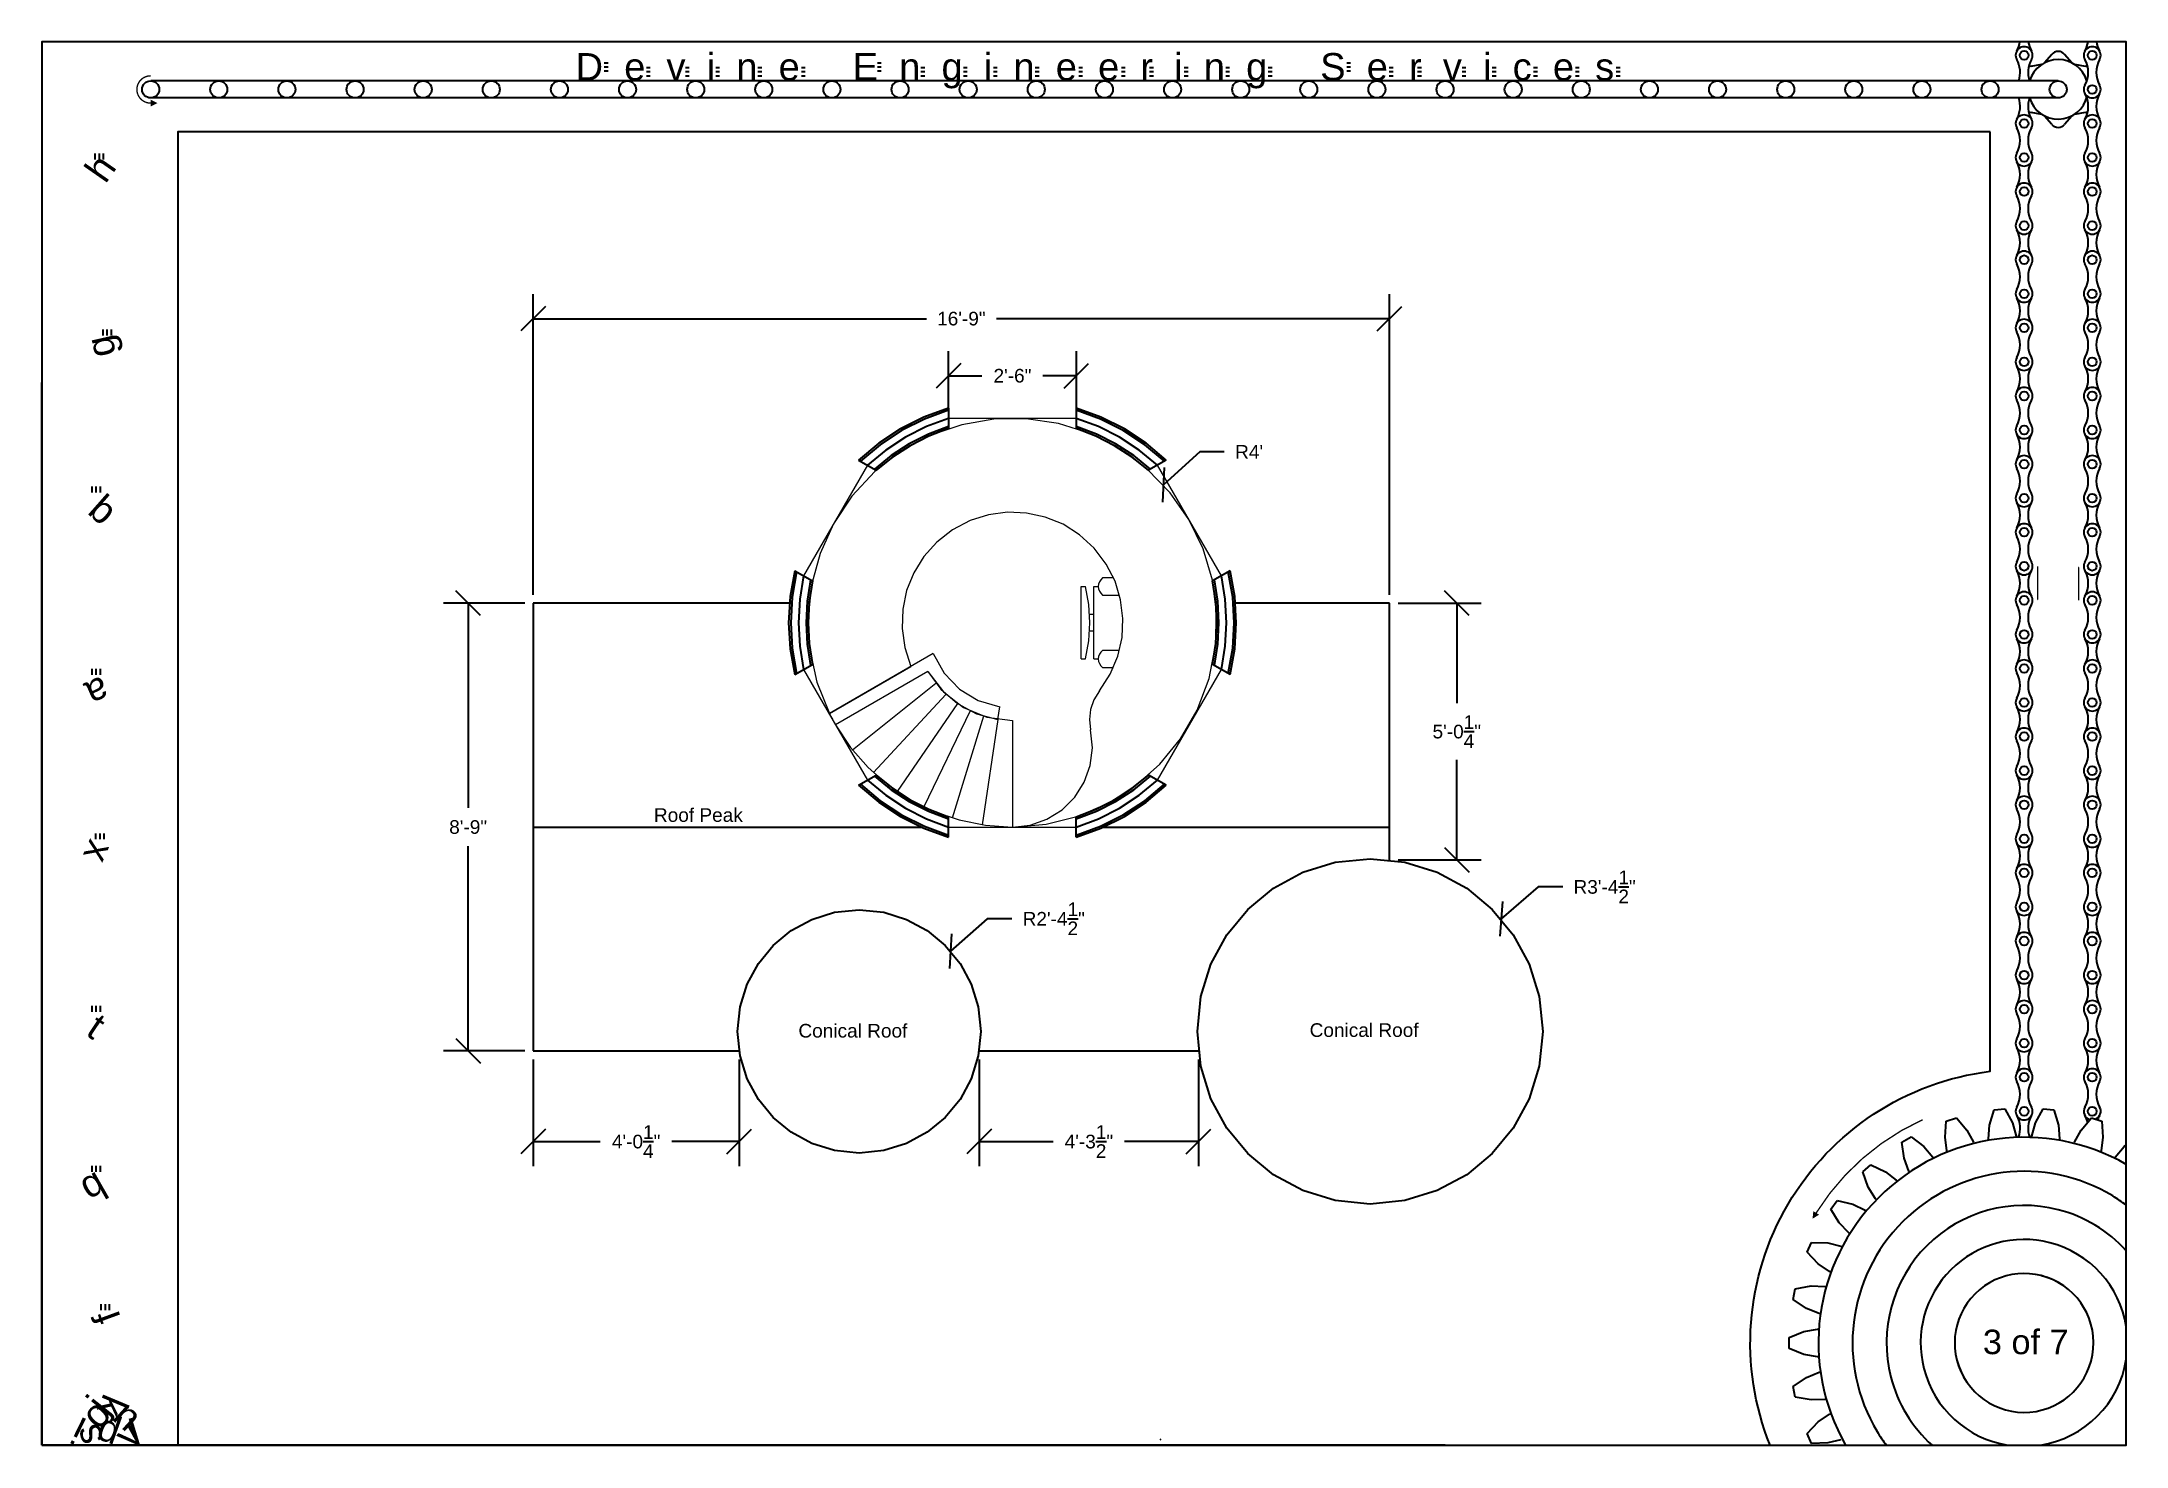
# Paper-space layout '3rd Floor' of a CAD drawing. Header units: inches. Extents: x 0.1 to 15.4, y 0.1 to 10.4.
# The model-space entities are those that its viewports show. They can reach past a viewport. Long polylines and large blocks are cut down to what shows.
import ezdxf

# ---------------------------------------------------------------- set-up
doc = ezdxf.new("R2010")
doc.units = ezdxf.units.IN
doc.header["$MEASUREMENT"] = 0
doc.linetypes.add('DASHDOT', pattern=[1, 0.5, -0.25, 0, -0.25])
for name, color, linetype in [('Dimensions', 7, 'Continuous'), ('Exterior Wall Center', 7, 'DASHDOT'), ('Exterior Walls', 170, 'Continuous'), ('LAYER_1', 7, 'Continuous'), ('Roof', 32, 'Continuous')]:
    doc.layers.add(name, color=color, linetype=linetype)
for name, color, linetype, lineweight in [('Furniture', 112, 'Continuous', 9), ('Railing', 190, 'Continuous', 9), ('Stair', 224, 'Continuous', 9), ('Windows', 12, 'Continuous', 9)]:
    doc.layers.add(name, color=color, linetype=linetype, lineweight=lineweight)
doc.styles.get("Standard").update_dxf_attribs({"font": 'arial.ttf'})
doc.dimstyles.get("Standard").update_dxf_attribs({"dimtxt": 0.1, "dimasz": 0.18, "dimexe": 0.18, "dimexo": 0.0625, "dimgap": 0.09, "dimtad": 0, "dimtih": 1, "dimtoh": 1, "dimzin": 0, "dimdsep": 46, "dimlunit": 4, "dimtxsty": 'Standard', "dimblk": 'OBLIQUE', "dimcen": 0.09, "dimadec": 0, "dimazin": 0, "dimtfac": 1, "dimtofl": 0, "dimtmove": 0, "dimatfit": 3, "dimldrblk": 'OBLIQUE', "dimfxl": 1, "dimtolj": 1, "dimtzin": 0, "dimarcsym": 0})

# ---------------------------------------------------------------- blocks, each defined once
blk = doc.blocks.new('_Oblique')
at = {"color": 0, "linetype": 'ByBlock', "lineweight": -2}
blk.add_line((-0.5, -0.5), (0.5, 0.5), dxfattribs=at)
blk = doc.blocks.new('*D58')
at = {"layer": 'Defpoints', "color": 0, "transparency": 16777216}
for p in [(9.992, 8.367), (3.707, 6.279), (9.992, 6.279)]:
    blk.add_point(p, dxfattribs=at)
at = {"layer": 'Dimensions', "color": 0, "lineweight": -2, "transparency": 16777216}
for p, q in [((3.707, 6.341), (3.707, 8.547)), ((9.992, 6.341), (9.992, 8.547)), ((3.707, 8.367), (6.593, 8.367)), ((9.992, 8.367), (7.107, 8.367))]:
    blk.add_line(p, q, dxfattribs=at)
at = {"layer": 'Dimensions', "color": 0, "lineweight": -2, "transparency": 16777216, "xscale": 0.18, "yscale": 0.18, "zscale": 0.18, "rotation": 180}
blk.add_blockref('_Oblique', (3.707, 8.367), dxfattribs=at)
at = {"layer": 'Dimensions', "color": 0, "lineweight": -2, "transparency": 16777216, "xscale": 0.18, "yscale": 0.18, "zscale": 0.18}
blk.add_blockref('_Oblique', (9.992, 8.367), dxfattribs=at)
at = {"layer": 'Dimensions', "color": 0, "transparency": 16777216, "insert": (6.85, 8.367), "char_height": 0.1, "attachment_point": 5}
blk.add_mtext('\\A1;16\'-9"', dxfattribs=at)
blk = doc.blocks.new('*D59')
at = {"layer": 'Defpoints', "color": 0, "transparency": 16777216}
for p in [(8.333, 7.147), (7.225, 6.136)]:
    blk.add_point(p, dxfattribs=at)
at = {"layer": 'Dimensions', "color": 0, "lineweight": -2, "transparency": 16777216}
for p, q in [((8.599, 7.39), (8.333, 7.147)), ((8.779, 7.39), (8.599, 7.39))]:
    blk.add_line(p, q, dxfattribs=at)
at = {"layer": 'Dimensions', "color": 0, "lineweight": -2, "transparency": 16777216, "xscale": 0.18, "yscale": 0.18, "zscale": 0.18, "rotation": 222.3930157897833}
blk.add_blockref('_Oblique', (8.333, 7.147), dxfattribs=at)
at = {"layer": 'Dimensions', "color": 0, "transparency": 16777216, "insert": (8.962, 7.39), "char_height": 0.1, "attachment_point": 5}
blk.add_mtext("\\A1;R4'", dxfattribs=at)
blk = doc.blocks.new('*D60')
at = {"layer": 'Defpoints', "color": 0, "transparency": 16777216}
for p in [(7.694, 7.948), (6.756, 7.636), (7.694, 7.636)]:
    blk.add_point(p, dxfattribs=at)
at = {"layer": 'Dimensions', "color": 0, "lineweight": -2, "transparency": 16777216}
for p, q in [((6.756, 7.698), (6.756, 8.128)), ((7.694, 7.698), (7.694, 8.128)), ((6.756, 7.948), (7.001, 7.948)), ((7.694, 7.948), (7.449, 7.948))]:
    blk.add_line(p, q, dxfattribs=at)
at = {"layer": 'Dimensions', "color": 0, "lineweight": -2, "transparency": 16777216, "xscale": 0.18, "yscale": 0.18, "zscale": 0.18, "rotation": 180}
blk.add_blockref('_Oblique', (6.756, 7.948), dxfattribs=at)
at = {"layer": 'Dimensions', "color": 0, "lineweight": -2, "transparency": 16777216, "xscale": 0.18, "yscale": 0.18, "zscale": 0.18}
blk.add_blockref('_Oblique', (7.694, 7.948), dxfattribs=at)
at = {"layer": 'Dimensions', "color": 0, "transparency": 16777216, "insert": (7.225, 7.948), "char_height": 0.1, "attachment_point": 5}
blk.add_mtext('\\A1;2\'-6"', dxfattribs=at)
blk = doc.blocks.new('*D61')
at = {"layer": 'Defpoints', "color": 0, "transparency": 16777216}
for p in [(9.992, 6.279), (9.992, 4.396), (10.486, 4.396)]:
    blk.add_point(p, dxfattribs=at)
at = {"layer": 'Dimensions', "color": 0, "lineweight": -2, "transparency": 16777216}
for p, q in [((10.055, 6.279), (10.666, 6.279)), ((10.486, 6.279), (10.486, 5.545)), ((10.486, 4.396), (10.486, 5.129)), ((10.055, 4.396), (10.666, 4.396))]:
    blk.add_line(p, q, dxfattribs=at)
at = {"layer": 'Dimensions', "color": 0, "lineweight": -2, "transparency": 16777216, "xscale": 0.18, "yscale": 0.18, "zscale": 0.18}
for p, rotation in [((10.486, 6.279), 90), ((10.486, 4.396), 270)]:
    blk.add_blockref('_Oblique', p, dxfattribs=dict(at, rotation=rotation))
at = {"layer": 'Dimensions', "color": 0, "transparency": 16777216, "insert": (10.486, 5.337), "char_height": 0.1, "attachment_point": 5}
blk.add_mtext('\\A1;5\'-0{\\H1.000000x;\\S1/4;}"', dxfattribs=at)
blk = doc.blocks.new('*D62')
at = {"layer": 'Defpoints', "color": 0, "transparency": 16777216}
for p in [(6.981, 2.994), (8.59, 2.994), (6.981, 2.328)]:
    blk.add_point(p, dxfattribs=at)
at = {"layer": 'Dimensions', "color": 0, "lineweight": -2, "transparency": 16777216}
for p, q in [((6.981, 2.931), (6.981, 2.148)), ((8.59, 2.931), (8.59, 2.148)), ((6.981, 2.328), (7.524, 2.328)), ((8.59, 2.328), (8.047, 2.328))]:
    blk.add_line(p, q, dxfattribs=at)
at = {"layer": 'Dimensions', "color": 0, "lineweight": -2, "transparency": 16777216, "xscale": 0.18, "yscale": 0.18, "zscale": 0.18, "rotation": 180}
blk.add_blockref('_Oblique', (6.981, 2.328), dxfattribs=at)
at = {"layer": 'Dimensions', "color": 0, "lineweight": -2, "transparency": 16777216, "xscale": 0.18, "yscale": 0.18, "zscale": 0.18}
blk.add_blockref('_Oblique', (8.59, 2.328), dxfattribs=at)
at = {"layer": 'Dimensions', "color": 0, "transparency": 16777216, "insert": (7.786, 2.328), "char_height": 0.1, "attachment_point": 5}
blk.add_mtext('\\A1;4\'-3{\\H1.000000x;\\S1/2;}"', dxfattribs=at)
blk = doc.blocks.new('*D63')
at = {"layer": 'Defpoints', "color": 0, "transparency": 16777216}
for p in [(3.707, 2.994), (5.219, 2.994), (5.219, 2.328)]:
    blk.add_point(p, dxfattribs=at)
at = {"layer": 'Dimensions', "color": 0, "lineweight": -2, "transparency": 16777216}
for p, q in [((3.707, 2.931), (3.707, 2.148)), ((5.219, 2.931), (5.219, 2.148)), ((3.707, 2.328), (4.2, 2.328)), ((5.219, 2.328), (4.726, 2.328))]:
    blk.add_line(p, q, dxfattribs=at)
at = {"layer": 'Dimensions', "color": 0, "lineweight": -2, "transparency": 16777216, "xscale": 0.18, "yscale": 0.18, "zscale": 0.18, "rotation": 180}
blk.add_blockref('_Oblique', (3.707, 2.328), dxfattribs=at)
at = {"layer": 'Dimensions', "color": 0, "lineweight": -2, "transparency": 16777216, "xscale": 0.18, "yscale": 0.18, "zscale": 0.18}
blk.add_blockref('_Oblique', (5.219, 2.328), dxfattribs=at)
at = {"layer": 'Dimensions', "color": 0, "transparency": 16777216, "insert": (4.463, 2.328), "char_height": 0.1, "attachment_point": 5}
blk.add_mtext('\\A1;4\'-0{\\H1.000000x;\\S1/4;}"', dxfattribs=at)
blk = doc.blocks.new('*D64')
at = {"layer": 'Defpoints', "color": 0, "transparency": 16777216}
for p in [(3.23, 6.279), (3.707, 6.279), (3.707, 2.994)]:
    blk.add_point(p, dxfattribs=at)
at = {"layer": 'Dimensions', "color": 0, "lineweight": -2, "transparency": 16777216}
for p, q in [((3.645, 6.279), (3.05, 6.279)), ((3.23, 6.279), (3.23, 4.777)), ((3.23, 2.994), (3.23, 4.495)), ((3.645, 2.994), (3.05, 2.994))]:
    blk.add_line(p, q, dxfattribs=at)
at = {"layer": 'Dimensions', "color": 0, "lineweight": -2, "transparency": 16777216, "xscale": 0.18, "yscale": 0.18, "zscale": 0.18}
for p, rotation in [((3.23, 6.279), 90), ((3.23, 2.994), 270)]:
    blk.add_blockref('_Oblique', p, dxfattribs=dict(at, rotation=rotation))
at = {"layer": 'Dimensions', "color": 0, "transparency": 16777216, "insert": (3.23, 4.636), "char_height": 0.1, "attachment_point": 5}
blk.add_mtext('\\A1;8\'-9"', dxfattribs=at)
blk = doc.blocks.new('*D65')
at = {"layer": 'Defpoints', "color": 0, "transparency": 16777216}
for p in [(6.77, 3.725), (6.1, 3.136)]:
    blk.add_point(p, dxfattribs=at)
at = {"layer": 'Dimensions', "color": 0, "lineweight": -2, "transparency": 16777216}
for p, q in [((7.04, 3.963), (6.77, 3.725)), ((7.22, 3.963), (7.04, 3.963))]:
    blk.add_line(p, q, dxfattribs=at)
at = {"layer": 'Dimensions', "color": 0, "lineweight": -2, "transparency": 16777216, "xscale": 0.18, "yscale": 0.18, "zscale": 0.18, "rotation": 221.3251998844276}
blk.add_blockref('_Oblique', (6.77, 3.725), dxfattribs=at)
at = {"layer": 'Dimensions', "color": 0, "transparency": 16777216, "insert": (7.528, 3.963), "char_height": 0.1, "attachment_point": 5}
blk.add_mtext('\\A1;R2\'-4{\\H1.000000x;\\S1/2;}"', dxfattribs=at)
blk = doc.blocks.new('*D66')
at = {"layer": 'Defpoints', "color": 0, "transparency": 16777216}
for p in [(10.811, 3.962), (9.85, 3.136)]:
    blk.add_point(p, dxfattribs=at)
at = {"layer": 'Dimensions', "color": 0, "lineweight": -2, "transparency": 16777216}
for p, q in [((11.084, 4.197), (10.811, 3.962)), ((11.264, 4.197), (11.084, 4.197))]:
    blk.add_line(p, q, dxfattribs=at)
at = {"layer": 'Dimensions', "color": 0, "lineweight": -2, "transparency": 16777216, "xscale": 0.18, "yscale": 0.18, "zscale": 0.18, "rotation": 220.6903325967571}
blk.add_blockref('_Oblique', (10.811, 3.962), dxfattribs=at)
at = {"layer": 'Dimensions', "color": 0, "transparency": 16777216, "insert": (11.571, 4.197), "char_height": 0.1, "attachment_point": 5}
blk.add_mtext('\\A1;R3\'-4{\\H1.000000x;\\S1/2;}"', dxfattribs=at)

msp = doc.modelspace()

# ---------------------------------------------------------------- linework, layer by layer
at = {"layer": 'Exterior Wall Center'}
for start, end in [(107.3573, 132.6427), (47.3573, 72.6427), (167.3573, 192.6427), (347.3573, 12.6427), (227.3573, 252.6427), (287.3573, 312.6427)]:
    msp.add_arc((264, 936), 50.28, start, end, dxfattribs=at)
at = {"layer": 'Exterior Walls'}
for p, q in [((249, 986.37), (249, 981.6)), ((279, 986.37), (279, 981.6)), ((227.87, 974.18), (232.01, 971.79)), ((300.13, 974.18), (295.99, 971.79)), ((212.87, 948.2), (217.01, 945.81)), ((315.13, 948.2), (310.99, 945.81)), ((212.87, 923.8), (217.01, 926.19)), ((315.13, 923.8), (310.99, 926.19)), ((227.87, 897.82), (232.01, 900.21)), ((300.13, 897.82), (295.99, 900.21)), ((249, 885.63), (249, 890.4)), ((279, 885.63), (279, 890.4))]:
    msp.add_line(p, q, dxfattribs=at)
for radius, start, end in [(52.56, 106.5821, 133.4179), (52.08, 106.7394, 133.2606), (52.56, 46.5821, 73.4179), (52.08, 46.7394, 73.2606), (48.48, 108.0234, 131.9766), (48, 108.21, 131.79), (48.48, 48.0234, 71.9766), (48, 48.21, 71.79), (52.56, 166.5821, 193.4179), (52.08, 166.7394, 193.2606), (48.48, 168.0234, 191.9766), (48, 168.21, 191.79), (48, 348.21, 11.79), (48.48, 348.0234, 11.9766), (52.08, 346.7394, 13.2606), (52.56, 346.5821, 13.4179), (52.56, 226.5821, 253.4179), (52.08, 226.7394, 253.2606), (48.48, 228.0234, 251.9766), (48, 228.21, 251.79), (48, 288.21, 311.79), (48.48, 288.0234, 311.9766), (52.08, 286.7394, 313.2606), (52.56, 286.5821, 313.4179)]:
    msp.add_arc((264, 936), radius, start, end, dxfattribs=at)
at = {"layer": 'Furniture', "linetype": 'Continuous'}
for p, q in [((287.75, 946.5), (285.15, 946.5)), ((280.15, 944.5), (281.15, 944.5)), ((280.15, 927.5), (280.15, 944.5)), ((283.15, 944.5), (284.15, 944.5)), ((283.15, 927.5), (283.15, 944.5)), ((285.15, 942.5), (289.14, 942.5)), ((282.11, 938), (283.15, 938)), ((283.15, 934), (282.09, 934)), ((280.15, 927.5), (281.15, 927.5)), ((283.15, 927.5), (284.15, 927.5)), ((289.14, 929.5), (285.15, 929.5)), ((285.15, 925.5), (287.75, 925.5))]:
    msp.add_line(p, q, dxfattribs=at)
at = {"layer": 'Furniture'}
msp.add_line((221.01, 914.64), (240.16, 925.7), dxfattribs=at)
for centre, radius, start, end in [((264, 936), 48, 270, 206.4167), ((264, 936), 25.97, 321.88, 203.3659), ((293.1, 913.17), 11.02, 141.88, 192.3964), ((264, 906.77), 18.77, 270, 12.3964)]:
    msp.add_arc(centre, radius, start, end, dxfattribs=at)
at = {"layer": 'Furniture', "linetype": 'Continuous'}
for centre, radius, start, end in [((286.65, 944.5), 2.5, 126.8699, 233.1301), ((245.53, 936), 36.63, 346.5803, 13.4197), ((286.65, 927.5), 2.5, 126.8699, 233.1301)]:
    msp.add_arc(centre, radius, start, end, dxfattribs=at)
at = {"layer": 'Railing'}
for p, q in [((245.4, 928.73), (221.01, 914.64)), ((244.11, 924.52), (222.43, 912)), ((260.58, 913.29), (261.02, 916.26))]:
    msp.add_line(p, q, dxfattribs=at)
for radius, start, end in [(19.97, 201.359, 261.4286), (22.97, 210, 261.4286), (48, 206.4167, 210)]:
    msp.add_arc((264, 936), radius, start, end, dxfattribs=at)
at = {"layer": 'Roof'}
for p, q in [((180, 940.56), (151.44, 940.56)), ((151.44, 940.56), (151.44, 835.44)), ((211.64, 940.56), (180, 940.56)), ((352.56, 940.56), (316.36, 940.56)), ((352.56, 880.3), (352.56, 940.56)), ((151.44, 888), (242.59, 888)), ((285.41, 888), (352.56, 888)), ((151.44, 835.44), (199.81, 835.44)), ((256.19, 835.44), (307.7, 835.44))]:
    msp.add_line(p, q, dxfattribs=at)
for centre, radius in [((348, 840), 40.56), ((228, 840), 28.56)]:
    msp.add_circle(centre, radius, dxfattribs=at)
at = {"layer": 'Stair'}
for p, q in [((244.11, 924.52), (222.43, 912)), ((246.04, 921.68), (226.47, 906.07)), ((248.38, 919.16), (231.35, 900.81)), ((251.06, 917.02), (236.96, 896.34)), ((254.03, 915.31), (243.17, 892.75)), ((257.23, 914.05), (249.85, 890.13)), ((260.58, 913.29), (256.85, 888.54)), ((264, 913.03), (264, 888))]:
    msp.add_line(p, q, dxfattribs=at)
for radius in [22.97, 48]:
    msp.add_arc((264, 936), radius, 210, 270, dxfattribs=at)
at = {"layer": 'Windows'}
for p, q in [((279, 983.99), (249, 983.99)), ((229.94, 972.99), (214.94, 947)), ((313.06, 947), (298.06, 972.99)), ((214.94, 925), (229.94, 899.01)), ((298.06, 899.01), (313.06, 925)), ((249, 888.01), (279, 888.01))]:
    msp.add_line(p, q, dxfattribs=at)

psp = doc.layouts.new('3rd Floor')

# ---------------------------------------------------------------- linework, layer by layer
for p, q in [((14.85267, 10.30713), (14.79923, 10.24541)), ((15.00062, 10.24541), (14.94717, 10.30713)), ((14.89992, 10.11245), (0.89992, 10.11245)), ((4.22944, 10.24508), (4.25797, 10.24508)), ((4.22944, 10.21508), (4.25797, 10.21508)), ((4.22944, 10.18508), (4.25797, 10.18508)), ((4.5378, 10.21039), (4.56634, 10.21039)), ((4.5378, 10.18039), (4.56634, 10.18039)), ((4.5378, 10.15039), (4.56634, 10.15039)), ((4.82475, 10.21039), (4.85329, 10.21039)), ((4.82475, 10.18039), (4.85329, 10.18039)), ((4.82475, 10.15039), (4.85329, 10.15039)), ((5.04667, 10.21039), (5.0752, 10.21039)), ((5.04667, 10.18039), (5.0752, 10.18039)), ((5.04667, 10.15039), (5.0752, 10.15039)), ((5.35706, 10.21039), (5.3856, 10.21039)), ((5.35706, 10.18039), (5.3856, 10.18039)), ((5.35706, 10.15039), (5.3856, 10.15039)), ((5.67568, 10.21039), (5.70421, 10.21039)), ((5.67568, 10.18039), (5.70421, 10.18039)), ((5.67568, 10.15039), (5.70421, 10.15039)), ((6.23399, 10.24508), (6.26253, 10.24508)), ((6.23399, 10.21508), (6.26253, 10.21508)), ((6.23399, 10.18508), (6.26253, 10.18508)), ((6.55249, 10.21039), (6.58102, 10.21039)), ((6.55249, 10.18039), (6.58102, 10.18039)), ((6.55249, 10.15039), (6.58102, 10.15039)), ((6.86463, 10.21039), (6.89317, 10.21039)), ((6.86463, 10.18039), (6.89317, 10.18039)), ((6.86463, 10.15039), (6.89317, 10.15039)), ((7.08459, 10.21039), (7.11312, 10.21039)), ((7.08459, 10.18039), (7.11312, 10.18039)), ((7.08459, 10.15039), (7.11312, 10.15039)), ((7.39157, 10.21039), (7.42011, 10.21039)), ((7.39157, 10.18039), (7.42011, 10.18039)), ((7.39157, 10.15039), (7.42011, 10.15039)), ((7.71119, 10.21039), (7.73972, 10.21039)), ((7.71119, 10.18039), (7.73972, 10.18039)), ((7.71119, 10.15039), (7.73972, 10.15039)), ((8.02403, 10.21039), (8.05256, 10.21039)), ((8.02403, 10.18039), (8.05256, 10.18039)), ((8.02403, 10.15039), (8.05256, 10.15039)), ((8.23101, 10.21039), (8.25955, 10.21039)), ((8.23101, 10.18039), (8.25955, 10.18039)), ((8.23101, 10.15039), (8.25955, 10.15039)), ((8.48476, 10.21039), (8.51329, 10.21039)), ((8.48476, 10.18039), (8.51329, 10.18039)), ((8.48476, 10.15039), (8.51329, 10.15039)), ((8.78976, 10.21039), (8.8183, 10.21039)), ((8.78976, 10.18039), (8.8183, 10.18039)), ((8.78976, 10.15039), (8.8183, 10.15039)), ((9.10185, 10.21039), (9.13038, 10.21039)), ((9.10185, 10.18039), (9.13038, 10.18039)), ((9.10185, 10.15039), (9.13038, 10.15039)), ((9.67857, 10.24508), (9.7071, 10.24508)), ((9.67857, 10.21508), (9.7071, 10.21508)), ((9.67857, 10.18508), (9.7071, 10.18508)), ((9.99041, 10.21039), (10.01894, 10.21039)), ((9.99041, 10.18039), (10.01894, 10.18039)), ((9.99041, 10.15039), (10.01894, 10.15039)), ((10.19857, 10.21039), (10.2271, 10.21039)), ((10.19857, 10.18039), (10.2271, 10.18039)), ((10.19857, 10.15039), (10.2271, 10.15039)), ((10.52495, 10.21039), (10.55349, 10.21039)), ((10.52495, 10.18039), (10.55349, 10.18039)), ((10.52495, 10.15039), (10.55349, 10.15039)), ((10.7455, 10.21039), (10.77403, 10.21039)), ((10.7455, 10.18039), (10.77403, 10.18039)), ((10.7455, 10.15039), (10.77403, 10.15039)), ((11.04947, 10.21039), (11.078, 10.21039)), ((11.04947, 10.18039), (11.078, 10.18039)), ((11.04947, 10.15039), (11.078, 10.15039)), ((11.3567, 10.21039), (11.38523, 10.21039)), ((11.3567, 10.18039), (11.38523, 10.18039)), ((11.3567, 10.15039), (11.38523, 10.15039)), ((11.65599, 10.21039), (11.68452, 10.21039)), ((11.65599, 10.18039), (11.68452, 10.18039)), ((11.65599, 10.15039), (11.68452, 10.15039)), ((14.70082, 10.21946), (14.781, 10.23488)), ((15.01885, 10.23488), (15.09903, 10.21946)), ((14.89992, 9.98745), (0.89992, 9.98745)), ((14.781, 9.86501), (14.70082, 9.88044)), ((14.85267, 9.79276), (14.79923, 9.85449)), ((15.00062, 9.85449), (14.94717, 9.79276)), ((15.09903, 9.88044), (15.01885, 9.86501)), ((0.4935, 9.53494), (0.4935, 9.57848)), ((0.5235, 9.53494), (0.5235, 9.57848)), ((0.5535, 9.53494), (0.5535, 9.57848)), ((0.55175, 8.24493), (0.55175, 8.28847)), ((0.58175, 8.24493), (0.58175, 8.28847)), ((0.61175, 8.24493), (0.61175, 8.28847)), ((0.10005, 0.10004), (0.10005, 7.89996)), ((0.47083, 7.09266), (0.47083, 7.13619)), ((0.50083, 7.09266), (0.50083, 7.13619)), ((0.53083, 7.09266), (0.53083, 7.13619)), ((0.47083, 5.75293), (0.47083, 5.79646)), ((0.50083, 5.75293), (0.50083, 5.79646)), ((0.53083, 5.75293), (0.53083, 5.79646)), ((0.49812, 4.54615), (0.49812, 4.58969)), ((0.52812, 4.54615), (0.52812, 4.58969)), ((0.55812, 4.54615), (0.55812, 4.58969)), ((0.47083, 3.28048), (0.47083, 3.32401)), ((0.50083, 3.28048), (0.50083, 3.32401)), ((0.53083, 3.28048), (0.53083, 3.32401)), ((0.47083, 2.10532), (0.47083, 2.14885)), ((0.50083, 2.10532), (0.50083, 2.14885)), ((0.53083, 2.10532), (0.53083, 2.14885)), ((0.53736, 1.09076), (0.53736, 1.1343)), ((0.56736, 1.09076), (0.56736, 1.1343)), ((0.59736, 1.09076), (0.59736, 1.1343)), ((10.39995, 0.10004), (0.10005, 0.10004))]:
    psp.add_line(p, q)
psp.add_lwpolyline([(0.10008, 0.10005), (15.39992, 0.10005), (15.39992, 10.39995), (0.10008, 10.39995)], close=True)
for points in [[(0.89992, 10.14943, 0.01, 0.01, 0), (0.89892, 10.14943, 0.01, 0.01, 1), (0.89892, 9.94943, 0.05, 0, 0), (0.94892, 9.94943, 0, 0, 0)], [(14.74992, 6.54996, 0.01, 0.01, 0), (14.74992, 6.34996, 0.05, 0, 0), (14.74992, 6.29996, 0, 0, 0)], [(15.04992, 6.54996, 0, 0.05, 0), (15.04992, 6.49996, 0.01, 0.01, 0), (15.04992, 6.29996, 0.01, 0.01, 0)], [(13.90569, 2.48889, 0.01, 0.01, 0.14744897), (13.12392, 1.80452, 0.05, 0, 0), (13.09741, 1.76213, 0, 0, 0)]]:
    psp.add_lwpolyline(points, format="xyseb")
psp.add_lwpolyline([(14.39992, 9.73745), (1.10008, 9.73745), (1.10008, 0.10005), (12.78556, 0.10005, -0.49188383), (14.39992, 2.84399)], format="xyb", close=True)
for centre, radius in [((14.64992, 10.29995), 0.03215), ((15.14992, 10.29995), 0.03215), ((0.89992, 10.04995), 0.0625), ((1.39992, 10.04995), 0.0625), ((1.89992, 10.04995), 0.0625), ((2.39992, 10.04995), 0.0625), ((2.89992, 10.04995), 0.0625), ((3.39992, 10.04995), 0.0625), ((3.89992, 10.04995), 0.0625), ((4.39992, 10.04995), 0.0625), ((4.89992, 10.04995), 0.0625), ((5.39992, 10.04995), 0.0625), ((5.89992, 10.04995), 0.0625), ((6.39992, 10.04995), 0.0625), ((6.89992, 10.04995), 0.0625), ((7.39992, 10.04995), 0.0625), ((7.89992, 10.04995), 0.0625), ((8.39992, 10.04995), 0.0625), ((8.89992, 10.04995), 0.0625), ((9.39992, 10.04995), 0.0625), ((9.89992, 10.04995), 0.0625), ((10.39992, 10.04995), 0.0625), ((10.89992, 10.04995), 0.0625), ((11.39992, 10.04995), 0.0625), ((11.89992, 10.04995), 0.0625), ((12.39992, 10.04995), 0.0625), ((12.89992, 10.04995), 0.0625), ((13.39992, 10.04995), 0.0625), ((13.89992, 10.04995), 0.0625), ((14.39992, 10.04995), 0.0625), ((14.89992, 10.04995), 0.0625), ((15.14992, 10.04995), 0.03215), ((14.64992, 9.79995), 0.03215), ((15.14992, 9.79995), 0.03215), ((14.64992, 9.54995), 0.03215), ((15.14992, 9.54995), 0.03215), ((14.64992, 9.29995), 0.03215), ((15.14992, 9.29995), 0.03215), ((14.64992, 9.04995), 0.03215), ((15.14992, 9.04995), 0.03215), ((14.64992, 8.79995), 0.03215), ((15.14992, 8.79995), 0.03215), ((14.64992, 8.54995), 0.03215), ((15.14992, 8.54995), 0.03215), ((14.64992, 8.29995), 0.03215), ((15.14992, 8.29995), 0.03215), ((14.64992, 8.04995), 0.03215), ((15.14992, 8.04995), 0.03215), ((14.64992, 7.79995), 0.03215), ((15.14992, 7.79995), 0.03215), ((14.64992, 7.54995), 0.03215), ((15.14992, 7.54995), 0.03215), ((14.64992, 7.29995), 0.03215), ((15.14992, 7.29995), 0.03215), ((14.64992, 7.04995), 0.03215), ((15.14992, 7.04995), 0.03215), ((14.64992, 6.79995), 0.03215), ((15.14992, 6.79995), 0.03215), ((14.64992, 6.54995), 0.03215), ((15.14992, 6.54995), 0.03215), ((14.64992, 6.29995), 0.03215), ((15.14992, 6.29995), 0.03215), ((14.64992, 6.04995), 0.03215), ((15.14992, 6.04995), 0.03215), ((14.64992, 5.79995), 0.03215), ((15.14992, 5.79995), 0.03215), ((14.64992, 5.54995), 0.03215), ((15.14992, 5.54995), 0.03215), ((14.64992, 5.29995), 0.03215), ((15.14992, 5.29995), 0.03215), ((14.64992, 5.04995), 0.03215), ((15.14992, 5.04995), 0.03215), ((14.64992, 4.79995), 0.03215), ((15.14992, 4.79995), 0.03215), ((14.64992, 4.54995), 0.03215), ((15.14992, 4.54995), 0.03215), ((14.64992, 4.29995), 0.03215), ((15.14992, 4.29995), 0.03215), ((14.64992, 4.04995), 0.03215), ((15.14992, 4.04995), 0.03215), ((14.64992, 3.79995), 0.03215), ((15.14992, 3.79995), 0.03215), ((14.64992, 3.54995), 0.03215), ((15.14992, 3.54995), 0.03215), ((14.64992, 3.29995), 0.03215), ((15.14992, 3.29995), 0.03215), ((14.64992, 3.04995), 0.03215), ((15.14992, 3.04995), 0.03215), ((14.64992, 2.79995), 0.03215), ((15.14992, 2.79995), 0.03215), ((14.64992, 2.54995), 0.03215), ((15.14992, 2.54995), 0.03215)]:
    psp.add_circle(centre, radius)
for centre, radius, start, end in [((14.64992, 10.29995), 0.0625, 330, 210), ((14.43342, 10.42495), 0.1875, 330, 352.337744), ((14.43342, 10.17495), 0.1875, 340.528779, 30), ((14.86643, 10.17495), 0.1875, 150, 199.789036), ((14.86643, 10.42495), 0.1875, 187.662256, 210), ((14.89992, 10.04995), 0.21875, 16.333994, 163.39845), ((14.89992, 10.26622), 0.0625, 40.889784, 139.110216), ((15.14992, 10.29995), 0.0625, 330, 210), ((14.93342, 10.42495), 0.1875, 330, 352.337744), ((14.93342, 10.17495), 0.1875, 330, 30), ((15.36643, 10.17495), 0.1875, 150, 210), ((15.36643, 10.42495), 0.1875, 187.662256, 210), ((14.71263, 10.15808), 0.0625, 100.889784, 118.465628), ((14.77492, 10.26645), 0.03215, 280.889784, 287.305549), ((15.08722, 10.15808), 0.0625, 61.534372, 79.110216), ((14.43342, 9.92495), 0.1875, 330, 19.471221), ((14.86643, 9.92495), 0.1875, 160.210964, 210), ((14.89992, 10.04995), 0.21875, 196.333994, 346.708823), ((15.14992, 10.04995), 0.0625, 150, 30), ((14.93342, 9.92495), 0.1875, 330, 30), ((15.14992, 10.04995), 0.03215, 160.889784, 167.305549), ((15.36643, 9.92495), 0.1875, 150, 210), ((14.64992, 9.79995), 0.0625, 330, 210), ((14.71263, 9.94181), 0.0625, 241.534372, 259.110216), ((14.77492, 9.83344), 0.03215, 40.889784, 47.305549), ((14.89992, 9.83368), 0.0625, 220.889784, 319.110216), ((15.02492, 9.83344), 0.03215, 100.889784, 107.305549), ((15.14992, 9.79995), 0.0625, 330, 210), ((15.08722, 9.94181), 0.0625, 280.889784, 298.465628), ((14.43342, 9.67495), 0.1875, 330, 30), ((14.86643, 9.67495), 0.1875, 150, 210), ((14.93342, 9.67495), 0.1875, 330, 30), ((15.36643, 9.67495), 0.1875, 150, 210), ((14.64992, 9.54995), 0.0625, 150, 30), ((14.43342, 9.42495), 0.1875, 330, 30), ((14.86643, 9.42495), 0.1875, 150, 210), ((15.14992, 9.54995), 0.0625, 150, 30), ((14.93342, 9.42495), 0.1875, 330, 30), ((15.36643, 9.42495), 0.1875, 150, 210), ((14.64992, 9.29995), 0.0625, 330, 210), ((15.14992, 9.29995), 0.0625, 330, 210), ((14.43342, 9.17495), 0.1875, 330, 30), ((14.86643, 9.17495), 0.1875, 150, 210), ((14.93342, 9.17495), 0.1875, 330, 30), ((15.36643, 9.17495), 0.1875, 150, 210), ((14.64992, 9.04995), 0.0625, 150, 30), ((15.14992, 9.04995), 0.0625, 150, 30), ((14.43342, 8.92495), 0.1875, 330, 30), ((14.86643, 8.92495), 0.1875, 150, 210), ((14.93342, 8.92495), 0.1875, 330, 30), ((15.36643, 8.92495), 0.1875, 150, 210), ((14.64992, 8.79995), 0.0625, 330, 210), ((14.43342, 8.67495), 0.1875, 330, 30), ((14.86643, 8.67495), 0.1875, 150, 210), ((15.14992, 8.79995), 0.0625, 330, 210), ((14.93342, 8.67495), 0.1875, 330, 30), ((15.36643, 8.67495), 0.1875, 150, 210), ((14.64992, 8.54995), 0.0625, 150, 30), ((15.14992, 8.54995), 0.0625, 150, 30), ((14.43342, 8.42495), 0.1875, 330, 30), ((14.86643, 8.42495), 0.1875, 150, 210), ((14.93342, 8.42495), 0.1875, 330, 30), ((15.36643, 8.42495), 0.1875, 150, 210), ((14.64992, 8.29995), 0.0625, 330, 210), ((14.43342, 8.17495), 0.1875, 330, 30), ((14.86643, 8.17495), 0.1875, 150, 210), ((15.14992, 8.29995), 0.0625, 330, 210), ((14.93342, 8.17495), 0.1875, 330, 30), ((15.36643, 8.17495), 0.1875, 150, 210), ((14.64992, 8.04995), 0.0625, 150, 30), ((14.43342, 7.92495), 0.1875, 330, 30), ((14.86643, 7.92495), 0.1875, 150, 210), ((15.14992, 8.04995), 0.0625, 150, 30), ((14.93342, 7.92495), 0.1875, 330, 30), ((15.36643, 7.92495), 0.1875, 150, 210), ((14.64992, 7.79995), 0.0625, 330, 210), ((15.14992, 7.79995), 0.0625, 330, 210), ((14.43342, 7.67495), 0.1875, 330, 30), ((14.86643, 7.67495), 0.1875, 150, 210), ((14.93342, 7.67495), 0.1875, 330, 30), ((15.36643, 7.67495), 0.1875, 150, 210), ((14.64992, 7.54995), 0.0625, 150, 30), ((14.43342, 7.42495), 0.1875, 330, 30), ((14.86643, 7.42495), 0.1875, 150, 210), ((15.14992, 7.54995), 0.0625, 150, 30), ((14.93342, 7.42495), 0.1875, 330, 30), ((15.36643, 7.42495), 0.1875, 150, 210), ((14.64992, 7.29995), 0.0625, 330, 210), ((15.14992, 7.29995), 0.0625, 330, 210), ((14.43342, 7.17495), 0.1875, 330, 30), ((14.86643, 7.17495), 0.1875, 150, 210), ((14.93342, 7.17495), 0.1875, 330, 30), ((15.36643, 7.17495), 0.1875, 150, 210), ((14.64992, 7.04995), 0.0625, 150, 30), ((15.14992, 7.04995), 0.0625, 150, 30), ((14.43342, 6.92495), 0.1875, 330, 30), ((14.86643, 6.92495), 0.1875, 150, 210), ((14.93342, 6.92495), 0.1875, 330, 30), ((15.36643, 6.92495), 0.1875, 150, 210), ((14.64992, 6.79995), 0.0625, 330, 210), ((14.43342, 6.67495), 0.1875, 330, 30), ((14.86643, 6.67495), 0.1875, 150, 210), ((15.14992, 6.79995), 0.0625, 330, 210), ((14.93342, 6.67495), 0.1875, 330, 30), ((15.36643, 6.67495), 0.1875, 150, 210), ((14.64992, 6.54995), 0.0625, 150, 30), ((15.14992, 6.54995), 0.0625, 150, 30), ((14.43342, 6.42495), 0.1875, 330, 30), ((14.86643, 6.42495), 0.1875, 150, 210), ((14.93342, 6.42495), 0.1875, 330, 30), ((15.36643, 6.42495), 0.1875, 150, 210), ((14.64992, 6.29995), 0.0625, 330, 210), ((15.14992, 6.29995), 0.0625, 330, 210), ((14.43342, 6.17495), 0.1875, 330, 30), ((14.86643, 6.17495), 0.1875, 150, 210), ((14.93342, 6.17495), 0.1875, 330, 30), ((15.36643, 6.17495), 0.1875, 150, 210), ((14.64992, 6.04995), 0.0625, 150, 30), ((14.43342, 5.92495), 0.1875, 330, 30), ((14.86643, 5.92495), 0.1875, 150, 210), ((15.14992, 6.04995), 0.0625, 150, 30), ((14.93342, 5.92495), 0.1875, 330, 30), ((15.36643, 5.92495), 0.1875, 150, 210), ((14.64992, 5.79995), 0.0625, 330, 210), ((15.14992, 5.79995), 0.0625, 330, 210), ((14.43342, 5.67495), 0.1875, 330, 30), ((14.86643, 5.67495), 0.1875, 150, 210), ((14.93342, 5.67495), 0.1875, 330, 30), ((15.36643, 5.67495), 0.1875, 150, 210), ((14.64992, 5.54995), 0.0625, 150, 30), ((14.43342, 5.42495), 0.1875, 330, 30), ((14.86643, 5.42495), 0.1875, 150, 210), ((15.14992, 5.54995), 0.0625, 150, 30), ((14.93342, 5.42495), 0.1875, 330, 30), ((15.36643, 5.42495), 0.1875, 150, 210), ((14.64992, 5.29995), 0.0625, 330, 210), ((15.14992, 5.29995), 0.0625, 330, 210), ((14.43342, 5.17495), 0.1875, 330, 30), ((14.86643, 5.17495), 0.1875, 150, 210), ((14.93342, 5.17495), 0.1875, 330, 30), ((15.36643, 5.17495), 0.1875, 150, 210), ((14.64992, 5.04995), 0.0625, 150, 30), ((15.14992, 5.04995), 0.0625, 150, 30), ((14.43342, 4.92495), 0.1875, 330, 30), ((14.86643, 4.92495), 0.1875, 150, 210), ((14.93342, 4.92495), 0.1875, 330, 30), ((15.36643, 4.92495), 0.1875, 150, 210), ((14.64992, 4.79995), 0.0625, 330, 210), ((14.43342, 4.67495), 0.1875, 330, 30), ((14.86643, 4.67495), 0.1875, 150, 210), ((15.14992, 4.79995), 0.0625, 330, 210), ((14.93342, 4.67495), 0.1875, 330, 30), ((15.36643, 4.67495), 0.1875, 150, 210), ((14.64992, 4.54995), 0.0625, 150, 30), ((14.43342, 4.42495), 0.1875, 330, 30), ((14.86643, 4.42495), 0.1875, 150, 210), ((15.14992, 4.54995), 0.0625, 150, 30), ((14.93342, 4.42495), 0.1875, 330, 30), ((15.36643, 4.42495), 0.1875, 150, 210), ((14.64992, 4.29995), 0.0625, 330, 210), ((15.14992, 4.29995), 0.0625, 330, 210), ((14.43342, 4.17495), 0.1875, 330, 30), ((14.86643, 4.17495), 0.1875, 150, 210), ((14.93342, 4.17495), 0.1875, 330, 30), ((15.36643, 4.17495), 0.1875, 150, 210), ((14.64992, 4.04995), 0.0625, 150, 30), ((14.43342, 3.92495), 0.1875, 330, 30), ((14.86643, 3.92495), 0.1875, 150, 210), ((15.14992, 4.04995), 0.0625, 150, 30), ((14.93342, 3.92495), 0.1875, 330, 30), ((15.36643, 3.92495), 0.1875, 150, 210), ((14.64992, 3.79995), 0.0625, 330, 210), ((15.14992, 3.79995), 0.0625, 330, 210), ((14.43342, 3.67495), 0.1875, 330, 30), ((14.86643, 3.67495), 0.1875, 150, 210), ((14.93342, 3.67495), 0.1875, 330, 30), ((15.36643, 3.67495), 0.1875, 150, 210), ((14.64992, 3.54995), 0.0625, 150, 30), ((15.14992, 3.54995), 0.0625, 150, 30), ((14.43342, 3.42495), 0.1875, 330, 30), ((14.86643, 3.42495), 0.1875, 150, 210), ((14.93342, 3.42495), 0.1875, 330, 30), ((15.36643, 3.42495), 0.1875, 150, 210), ((14.64992, 3.29995), 0.0625, 330, 210), ((14.43342, 3.17495), 0.1875, 330, 30), ((14.86643, 3.17495), 0.1875, 150, 210), ((15.14992, 3.29995), 0.0625, 330, 210), ((14.93342, 3.17495), 0.1875, 330, 30), ((15.36643, 3.17495), 0.1875, 150, 210), ((14.64992, 3.04995), 0.0625, 150, 30), ((15.14992, 3.04995), 0.0625, 150, 30), ((14.43342, 2.92495), 0.1875, 330, 30), ((14.86643, 2.92495), 0.1875, 150, 210), ((14.93342, 2.92495), 0.1875, 330, 30), ((15.36643, 2.92495), 0.1875, 150, 210), ((14.64992, 2.79995), 0.0625, 330, 210), ((14.43342, 2.67495), 0.1875, 330, 30), ((14.86643, 2.67495), 0.1875, 150, 210), ((15.14992, 2.79995), 0.0625, 330, 210), ((14.93342, 2.67495), 0.1875, 330, 30), ((15.36643, 2.67495), 0.1875, 150, 210), ((14.64992, 2.54995), 0.0625, 150, 30), ((14.43342, 2.42495), 0.1875, 339.421398, 30), ((14.86643, 2.42495), 0.1875, 150, 200.578602), ((15.14992, 2.54995), 0.0625, 150, 254.700239), ((14.93342, 2.42495), 0.1875, 13.514754, 30), ((15.14992, 2.54995), 0.0625, 293.160311, 30), ((15.36643, 2.42495), 0.1875, 150, 160.495219), ((14.64992, 0.85004), 1.50956, 60.209237, 209.790763), ((14.64992, 0.85004), 1.25956, 58.932075, 211.067925), ((14.64992, 0.85004), 1.00956, 75.662508, 194.337492), ((14.64992, 0.85004), 1.25956, 53.455509, 58.932075), ((14.64992, 0.85004), 1.00956, 42.021036, 75.662508), ((14.64992, 0.85004), 0.75956, 75.662508, 194.337492), ((14.64992, 0.85004), 0.75956, 9.09924, 75.662508), ((14.64992, 0.85004), 0.50956, 55.662508, 214.337492), ((14.64992, 0.85004), 0.50956, 194.337492, 75.662508), ((14.64992, 0.85004), 0.75956, 194.337492, 260.90076), ((14.64992, 0.85004), 0.75956, 279.09924, 350.90076), ((14.64992, 0.85004), 1.00956, 194.337492, 227.978964), ((14.64992, 0.85004), 1.25956, 211.067925, 216.544491)]:
    psp.add_arc(centre, radius, start, end)
at = {"layer": 'LAYER_1', "color": 7}
for p, q in [((14.06963, 2.35971), (14.07846, 2.47778)), ((14.07846, 2.47778), (14.15406, 2.50234)), ((14.15406, 2.50234), (14.2306, 2.41201)), ((14.39616, 2.4472), (14.42935, 2.56085)), ((14.42935, 2.56085), (14.5084, 2.56916)), ((14.5084, 2.56916), (14.56449, 2.46489)), ((14.56449, 2.46489), (14.59222, 2.36852)), ((14.70601, 2.36852), (14.73374, 2.46489)), ((14.73374, 2.46489), (14.78983, 2.56916)), ((14.78983, 2.56916), (14.86889, 2.56085)), ((14.86889, 2.56085), (14.90208, 2.4472)), ((15.06763, 2.41201), (15.14417, 2.50234)), ((15.14417, 2.50234), (15.21977, 2.47778)), ((15.21977, 2.47778), (15.2286, 2.35971)), ((13.75252, 2.32356), (13.82136, 2.3633)), ((13.76843, 2.20623), (13.75252, 2.32356)), ((13.82136, 2.3633), (13.91501, 2.29087)), ((14.08349, 2.2604), (14.06963, 2.35971)), ((14.2306, 2.41201), (14.27776, 2.32351)), ((14.27776, 2.32351), (14.28028, 2.31354)), ((14.38907, 2.34717), (14.39616, 2.4472)), ((14.39083, 2.33704), (14.38907, 2.34717)), ((14.59222, 2.36852), (14.5926, 2.35825)), ((14.70563, 2.35825), (14.70601, 2.36852)), ((14.90208, 2.4472), (14.90916, 2.34717)), ((14.90916, 2.34717), (14.9074, 2.33704)), ((15.01796, 2.31354), (15.02047, 2.32351)), ((15.02047, 2.32351), (15.06763, 2.41201)), ((15.2286, 2.35971), (15.21474, 2.2604)), ((15.38323, 2.29087), (15.39992, 2.30378)), ((13.46577, 2.10495), (13.52483, 2.15813)), ((13.52483, 2.15813), (13.6315, 2.10675)), ((13.80264, 2.11197), (13.76843, 2.20623)), ((13.91501, 2.29087), (13.97953, 2.21411)), ((13.97953, 2.21411), (13.98407, 2.20488)), ((14.08733, 2.25084), (14.08349, 2.2604)), ((15.21474, 2.2604), (15.21091, 2.25084)), ((15.31417, 2.20488), (15.3187, 2.21411)), ((15.3187, 2.21411), (15.38323, 2.29087)), ((13.50572, 1.99349), (13.46577, 2.10495)), ((13.55878, 1.90841), (13.50572, 1.99349)), ((13.6315, 2.10675), (13.71057, 2.04509)), ((13.71057, 2.04509), (13.71692, 2.037)), ((13.80837, 2.10343), (13.80264, 2.11197)), ((13.23072, 1.83149), (13.27744, 1.8958)), ((13.27744, 1.8958), (13.39246, 1.86771)), ((13.39246, 1.86771), (13.48263, 1.82384)), ((13.56615, 1.90125), (13.55878, 1.90841)), ((13.29298, 1.73078), (13.23072, 1.83149)), ((13.36257, 1.65858), (13.29298, 1.73078)), ((13.48263, 1.82384), (13.49052, 1.81725)), ((13.05767, 1.51515), (13.09001, 1.58776)), ((13.09001, 1.58776), (13.20834, 1.58421)), ((13.20834, 1.58421), (13.30567, 1.56003)), ((13.30567, 1.56003), (13.31476, 1.55523)), ((13.37128, 1.65312), (13.36257, 1.65858)), ((13.1395, 1.42958), (13.05767, 1.51515)), ((13.22259, 1.37343), (13.1395, 1.42958)), ((12.95418, 1.16974), (12.9707, 1.24749)), ((12.9707, 1.24749), (13.0872, 1.26861)), ((13.0872, 1.26861), (13.18742, 1.2652)), ((13.18742, 1.2652), (13.19731, 1.26239)), ((13.23224, 1.36989), (13.22259, 1.37343)), ((13.05201, 1.10305), (12.95418, 1.16974)), ((13.14495, 1.0654), (13.05201, 1.10305)), ((12.92476, 0.88984), (13.03432, 0.93472)), ((13.03432, 0.93472), (13.13306, 0.95223)), ((13.13306, 0.95223), (13.14332, 0.95153)), ((13.15513, 1.06395), (13.14495, 1.0654)), ((12.92476, 0.81035), (12.92476, 0.88984)), ((13.03432, 0.76547), (12.92476, 0.81035)), ((13.13306, 0.74796), (13.03432, 0.76547)), ((13.05201, 0.59714), (13.14495, 0.63479)), ((13.14332, 0.74866), (13.13306, 0.74796)), ((13.14495, 0.63479), (13.15513, 0.63624)), ((12.95418, 0.53045), (13.05201, 0.59714)), ((12.9707, 0.4527), (12.95418, 0.53045)), ((13.0872, 0.43158), (12.9707, 0.4527)), ((13.18742, 0.43499), (13.0872, 0.43158)), ((13.1395, 0.27061), (13.22259, 0.32676)), ((13.19731, 0.4378), (13.18742, 0.43499)), ((13.22259, 0.32676), (13.23224, 0.3303)), ((13.05767, 0.18504), (13.1395, 0.27061)), ((13.09001, 0.11243), (13.05767, 0.18504)), ((8.31479, 0.14496), (8.30569, 0.14016)), ((13.20834, 0.11598), (13.09001, 0.11243)), ((13.30567, 0.14016), (13.20834, 0.11598))]:
    psp.add_line(p, q, dxfattribs=at)

# ---------------------------------------------------------------- texts
psp.add_text('D  e  v  i  n  e     E  n  g  i  n  e  e  r  i  n  g     S  e  r  v  i  c  e  s', height=0.2).set_placement((4.01816, 10.11641))
at = {"char_height": 0.2, "attachment_point": 1}
for s, width, insert, rotation in [('h', 0.5379265, (0.40367, 9.46537), 55.117934), ('g', 0.7705434, (0.45297, 8.0642), 102.87899), ('b', 0.9013904, (0.55942, 7.09266), 318.630475), ('a', 1.439317, (0.62143, 5.56344), 203.177286), ('x', 0.8868519, (0.6404, 4.47764), 246.39676), ('t', 1.0176989, (0.52525, 3.28048), 326.131076), ('q', 0.9304675, (0.34659, 2.07431), 29.810143), ('f', 1.0031603, (0.4953, 0.96684), 110.155336), ('j', 0.6287734, (0.41481, 0.43614), 51.750954), ('k', 0.3404578, (0.743, 0.41163), 247.329943), ('o', 0.4815484, (0.37187, 0.34728), 44.970568), ('p', 1.0758531, (0.62031, 0.0562), 160.102438), ('n', 0.3926, (0.743, 0.44227), 317.662515), ('i', 0.4846156, (0.35347, 0.10522), 154.033945), ('s', 0.5490266, (0.36574, 0.07765), 107.484884), ('v', 0.3189875, (0.61111, 0.20021), 47.332042), ('l', 0.4386078, (0.83808, 0.11442), 196.95549)]:
    psp.add_mtext_dynamic_manual_height_columns(s, width=width, gutter_width=1, heights=[0], dxfattribs=dict(at, insert=insert, rotation=rotation))
at = {"insert": (14.34728, 0.94773), "char_height": 0.18, "attachment_point": 1}
psp.add_mtext_dynamic_manual_height_columns('3 of 7', width=0.709768, gutter_width=1, heights=[0], dxfattribs=at)
at = {"layer": 'Dimensions', "char_height": 0.1, "attachment_point": 1}
for s, insert in [('Roof Peak', (4.59349, 4.77449)), ('Conical Roof', (5.65404, 3.19144)), ('Conical Roof', (9.40602, 3.19617))]:
    psp.add_mtext_dynamic_manual_height_columns(s, width=1.5664319, gutter_width=1, heights=[0], dxfattribs=dict(at, insert=insert))

# ---------------------------------------------------------------- dimensions: what is measured, and where the dimension line sits
at = {"layer": 'Dimensions'}
for base, p1, p2, picture, middle in [((9.99238, 8.3671), (3.70738, 6.27859), (9.99238, 6.27859), '*D58', (6.84988, 8.3671)), ((7.69363, 7.94773), (6.75613, 7.63562), (7.69363, 7.63579), '*D60', (7.22488, 7.94773)), ((5.21883, 2.32759), (3.70738, 2.99359), (5.21883, 2.99359), '*D63', (4.4631, 2.32759)), ((6.98093, 2.32759), (8.59041, 2.99359), (6.98093, 2.99359), '*D62', (7.78567, 2.32759))]:
    dim = psp.add_linear_dim(base=base, p1=p1, p2=p2, dimstyle='Standard', override={"dimlfac": -32}, dxfattribs=at)
    dim.commit()
    dim.dimension.update_dxf_attribs({"geometry": picture, "text_midpoint": middle})
for center, mpoint, picture, middle in [((7.22488, 6.13609), (8.33268, 7.14741), '*D59', (8.96242, 7.39012)), ((9.84988, 3.13609), (10.81095, 3.96246), '*D66', (11.57114, 4.19717)), ((6.09988, 3.13609), (6.77012, 3.72543), '*D65', (7.5277, 3.96315))]:
    dim = psp.add_radius_dim(center=center, mpoint=mpoint, dimstyle='Standard', override={"dimlfac": -32, "dimcen": 0}, dxfattribs=at)
    dim.commit()
    dim.dimension.update_dxf_attribs({"geometry": picture, "text_midpoint": middle})
for base, p1, p2, picture, middle in [((3.23014, 6.27859), (3.70738, 2.99359), (3.70738, 6.27859), '*D64', (3.23014, 4.63609)), ((10.48622, 4.39555), (9.99238, 6.27859), (9.99238, 4.39555), '*D61', (10.48622, 5.33707))]:
    dim = psp.add_linear_dim(base=base, p1=p1, p2=p2, angle=90, dimstyle='Standard', override={"dimlfac": -32}, dxfattribs=at)
    dim.commit()
    dim.dimension.update_dxf_attribs({"geometry": picture, "text_midpoint": middle})

# ---------------------------------------------------------------- viewports
at = {"layer": '0'}
vp = psp.add_viewport(center=(7.75, 4.91875), size=(13.29985, 9.6373945), view_center_point=(280.80393, 897.04519), view_height=308.3966265, dxfattribs=at)
vp.dxf.flags = 0x10000  # cut along an outline
vp.dxf.clipping_boundary_handle = psp.add_lwpolyline([(14.39992, 9.73745), (1.10008, 9.73745), (1.10008, 0.10005), (12.78556, 0.10005, -0.49188383), (14.39992, 2.84399)], format="xyb", close=True, dxfattribs={"invisible": 1}).dxf.handle

doc.saveas('drawing.dxf')
